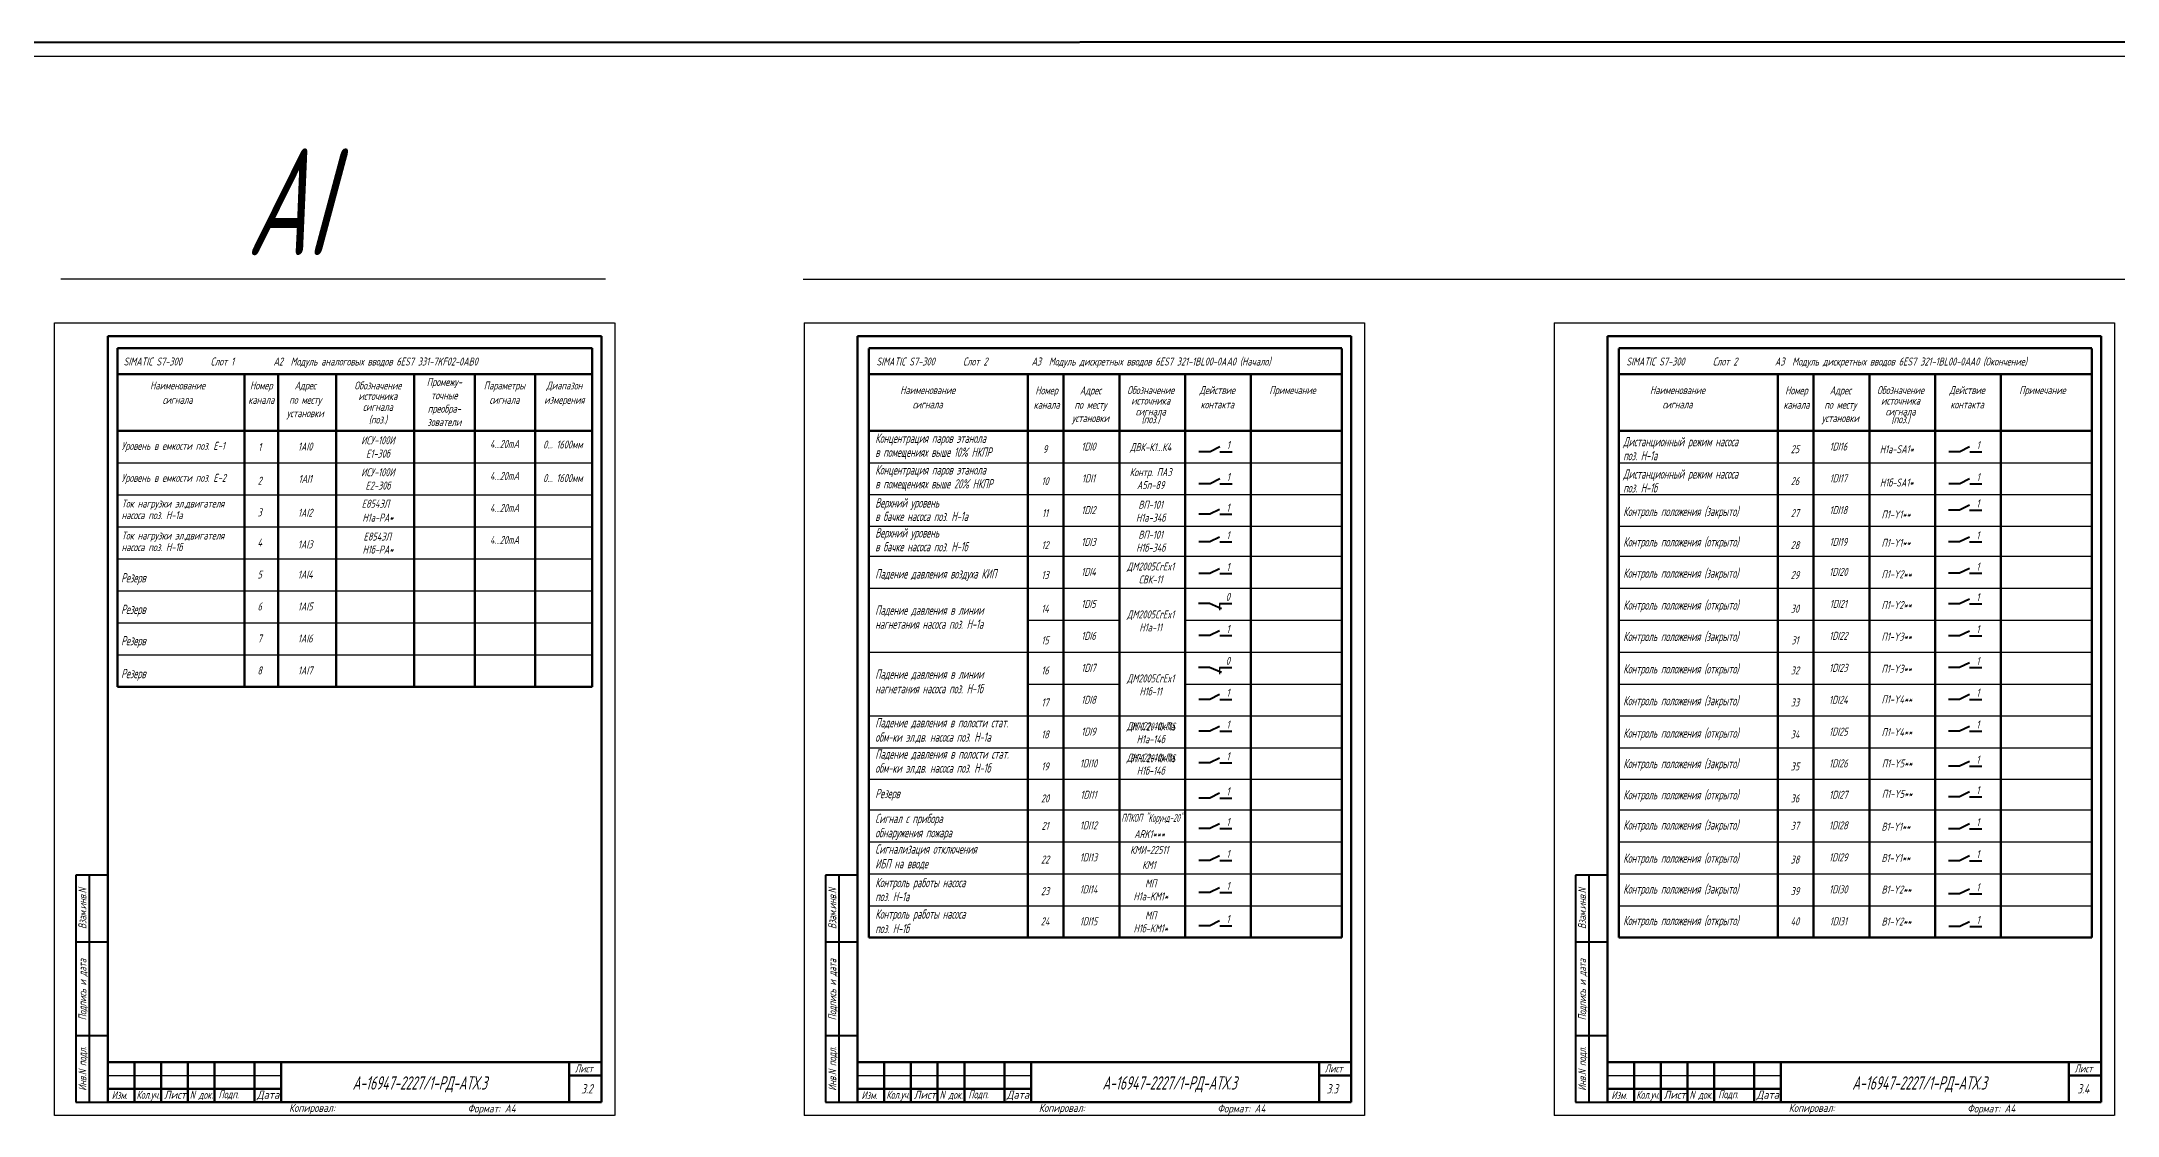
# Model space of a CAD drawing. Header units: millimetres. Extents: x -338 to 6826, y -8218 to 3153.
# Drawn here: x 2539 to 3318, y 675 to 1078 of the extents above; entities that cross this region are included whole.
import ezdxf
from ezdxf.enums import TextEntityAlignment as Align

# ---------------------------------------------------------------- set-up
doc = ezdxf.new("R2010")
doc.units = ezdxf.units.MM
for name, color, linetype, lineweight in [('Выноска', 137, 'Continuous', 20), ('Обводка', 6, 'Continuous', 25), ('Рамка тонкая', 5, 'Continuous', 25), ('Текст_КИП', 2, 'Continuous', 25), ('Толст.рамка', 7, 'Continuous', 60)]:
    doc.layers.add(name, color=color, linetype=linetype, lineweight=lineweight)
doc.styles.add('Simplex', font='simplex.shx', dxfattribs={"width": 0.7, "oblique": 15})

msp = doc.modelspace()

# ---------------------------------------------------------------- linework, layer by layer
at = {"color": 3}
for p, q in [((2750.74, 988.83), (2546.6, 988.83)), ((2824.88, 988.83), (3326.21, 988.83))]:
    msp.add_line(p, q, dxfattribs=at)
at = {"lineweight": 60}
for p, q in [((2564.21, 680.43), (2564.21, 967.43)), ((2564.21, 967.43), (2749.21, 967.43)), ((2749.21, 967.43), (2749.21, 680.43)), ((2845.28, 680.43), (2845.28, 967.43)), ((2845.28, 967.43), (3030.28, 967.43)), ((3030.28, 967.43), (3030.28, 680.43)), ((3126.35, 680.43), (3126.35, 967.43)), ((3126.35, 967.43), (3311.35, 967.43)), ((3311.35, 967.43), (3311.35, 680.43)), ((2749.21, 680.43), (2564.21, 680.43)), ((3030.28, 680.43), (2845.28, 680.43)), ((3311.35, 680.43), (3126.35, 680.43))]:
    msp.add_line(p, q, dxfattribs=at)
at = {"linetype": 'Continuous', "lineweight": 40}
for p, q in [((2977.37, 924.11), (2973.23, 924.11)), ((2981.02, 925.93), (2977.37, 924.11)), ((2981.1, 924.11), (2985.66, 924.11)), ((3258.44, 924.11), (3254.3, 924.11)), ((3262.09, 925.93), (3258.44, 924.11)), ((3262.17, 924.11), (3266.73, 924.11)), ((2977.37, 912.12), (2973.23, 912.12)), ((2981.02, 913.94), (2977.37, 912.12)), ((2981.1, 912.12), (2985.66, 912.12)), ((3258.44, 912.12), (3254.3, 912.12)), ((3262.09, 913.94), (3258.44, 912.12)), ((3262.17, 912.12), (3266.73, 912.12)), ((3262, 904.07), (3258.36, 902.25)), ((2977.28, 900.68), (2973.14, 900.68)), ((2980.93, 902.5), (2977.28, 900.68)), ((2981.01, 900.68), (2985.57, 900.68)), ((3258.36, 902.25), (3254.21, 902.25)), ((3262.09, 902.25), (3266.64, 902.25)), ((2977.28, 890.34), (2973.14, 890.34)), ((2980.93, 892.16), (2977.28, 890.34)), ((2981.01, 890.34), (2985.57, 890.34)), ((3258.36, 890.34), (3254.21, 890.34)), ((3262, 892.16), (3258.36, 890.34)), ((3262.09, 890.34), (3266.64, 890.34)), ((2980.93, 880.26), (2977.28, 878.44)), ((3262, 880.4), (3258.36, 878.57)), ((2977.28, 878.44), (2973.14, 878.44)), ((2981.01, 878.44), (2985.57, 878.44)), ((3258.36, 878.57), (3254.21, 878.57)), ((3262.09, 878.57), (3266.64, 878.57)), ((2977.2, 867.25), (2973.06, 867.25)), ((2981.66, 865.32), (2977.2, 867.25)), ((2980.93, 867.25), (2985.49, 867.25)), ((3258.36, 867.11), (3254.21, 867.11)), ((3262, 868.94), (3258.36, 867.11)), ((3262.09, 867.11), (3266.64, 867.11)), ((2980.93, 857.03), (2977.28, 855.21)), ((3262, 856.95), (3258.36, 855.13)), ((2977.28, 855.21), (2973.14, 855.21)), ((2981.01, 855.21), (2985.57, 855.21)), ((3258.36, 855.13), (3254.21, 855.13)), ((3262.09, 855.13), (3266.64, 855.13)), ((2977.2, 843.28), (2973.06, 843.28)), ((2981.66, 841.35), (2977.2, 843.28)), ((2980.93, 843.28), (2985.49, 843.28)), ((3258.36, 843.22), (3254.21, 843.22)), ((3262, 845.04), (3258.36, 843.22)), ((3262.09, 843.22), (3266.64, 843.22)), ((2980.93, 833.14), (2977.28, 831.32)), ((3262, 833.14), (3258.36, 831.32)), ((2977.28, 831.32), (2973.14, 831.32)), ((2981.01, 831.32), (2985.57, 831.32)), ((3258.36, 831.32), (3254.21, 831.32)), ((3262.09, 831.32), (3266.64, 831.32)), ((2977.28, 819.41), (2973.14, 819.41)), ((2980.93, 821.23), (2977.28, 819.41)), ((2981.01, 819.41), (2985.57, 819.41)), ((3258.36, 819.41), (3254.21, 819.41)), ((3262, 821.23), (3258.36, 819.41)), ((3262.09, 819.41), (3266.64, 819.41)), ((2980.93, 809.33), (2977.28, 807.51)), ((2977.28, 807.51), (2973.14, 807.51)), ((2981.01, 807.51), (2985.57, 807.51)), ((3258.36, 806.28), (3254.21, 806.28)), ((3262, 808.1), (3258.36, 806.28)), ((3262.09, 806.28), (3266.64, 806.28)), ((2977.28, 794.37), (2973.14, 794.37)), ((2980.93, 796.19), (2977.28, 794.37)), ((2981.01, 794.37), (2985.57, 794.37)), ((3258.36, 794.81), (3254.21, 794.81)), ((3262, 796.64), (3258.36, 794.81)), ((3262.09, 794.81), (3266.64, 794.81)), ((2977.28, 782.91), (2973.14, 782.91)), ((2980.93, 784.73), (2977.28, 782.91)), ((2981.01, 782.91), (2985.57, 782.91)), ((3258.36, 782.83), (3254.21, 782.83)), ((3262, 784.65), (3258.36, 782.83)), ((3262.09, 782.83), (3266.64, 782.83)), ((2977.28, 770.92), (2973.14, 770.92)), ((2980.93, 772.75), (2977.28, 770.92)), ((2981.01, 770.92), (2985.57, 770.92)), ((3258.36, 770.84), (3254.21, 770.84)), ((3262, 772.66), (3258.36, 770.84)), ((3262.09, 770.84), (3266.64, 770.84)), ((2977.28, 758.94), (2973.14, 758.94)), ((2980.93, 760.76), (2977.28, 758.94)), ((2981.01, 758.94), (2985.57, 758.94)), ((3258.36, 758.42), (3254.21, 758.42)), ((3262, 760.24), (3258.36, 758.42)), ((3262.09, 758.42), (3266.64, 758.42)), ((2980.93, 748.34), (2977.28, 746.51)), ((3262.09, 748.03), (3258.44, 746.21)), ((2977.28, 746.51), (2973.14, 746.51)), ((2981.01, 746.51), (2985.57, 746.51)), ((3258.44, 746.21), (3254.3, 746.21)), ((3262.17, 746.21), (3266.73, 746.21))]:
    msp.add_line(p, q, dxfattribs=at)
for p, q in [((2980.93, 867.25), (2980.93, 864.75)), ((2980.93, 843.28), (2980.93, 840.78))]:
    msp.add_line(p, q)
at = {"color": 7, "lineweight": 40}
for p, q in [((2552.21, 765.43), (2552.21, 680.43)), ((2564.21, 765.43), (2552.21, 765.43)), ((2557.21, 765.43), (2557.21, 680.43)), ((2833.28, 765.43), (2833.28, 680.43)), ((2845.28, 765.43), (2833.28, 765.43)), ((2838.28, 765.43), (2838.28, 680.43)), ((3114.35, 765.43), (3114.35, 680.43)), ((3126.35, 765.43), (3114.35, 765.43)), ((3119.35, 765.43), (3119.35, 680.43)), ((2552.21, 740.43), (2564.21, 740.43)), ((2833.28, 740.43), (2845.28, 740.43)), ((3114.35, 740.43), (3126.35, 740.43)), ((2552.21, 705.43), (2564.21, 705.43)), ((2833.28, 705.43), (2845.28, 705.43)), ((3114.35, 705.43), (3126.35, 705.43)), ((2552.21, 680.43), (2564.21, 680.43)), ((2833.28, 680.43), (2845.28, 680.43)), ((3114.35, 680.43), (3126.35, 680.43))]:
    msp.add_line(p, q, dxfattribs=at)
at = {"lineweight": 50}
for p, q in [((2749.21, 695.43), (2564.21, 695.43)), ((2564.21, 695.43), (2564.21, 680.43)), ((2574.21, 680.43), (2574.21, 695.43)), ((2584.21, 680.43), (2584.21, 695.43)), ((2594.21, 680.43), (2594.21, 695.43)), ((2604.21, 680.43), (2604.21, 695.43)), ((2619.21, 680.43), (2619.21, 695.43)), ((2629.21, 680.43), (2629.21, 695.43)), ((2737.21, 680.43), (2737.21, 695.43)), ((3030.28, 695.43), (2845.28, 695.43)), ((2855.28, 680.43), (2855.28, 695.43)), ((2865.28, 680.43), (2865.28, 695.43)), ((2875.28, 680.43), (2875.28, 695.43)), ((2885.28, 680.43), (2885.28, 695.43)), ((2900.28, 680.43), (2900.28, 695.43)), ((2910.28, 680.43), (2910.28, 695.43)), ((3018.28, 680.43), (3018.28, 695.43)), ((3311.35, 695.43), (3126.35, 695.43)), ((3136.35, 680.43), (3136.35, 695.43)), ((3146.35, 680.43), (3146.35, 695.43)), ((3156.35, 680.43), (3156.35, 695.43)), ((3166.35, 680.43), (3166.35, 695.43)), ((3181.35, 680.43), (3181.35, 695.43)), ((3191.35, 680.43), (3191.35, 695.43)), ((3299.35, 680.43), (3299.35, 695.43)), ((2564.21, 685.43), (2629.21, 685.43)), ((2737.21, 690.43), (2749.21, 690.43)), ((2845.28, 685.43), (2910.28, 685.43)), ((3018.28, 690.43), (3030.28, 690.43)), ((3126.35, 685.43), (3191.35, 685.43)), ((3299.35, 690.43), (3311.35, 690.43))]:
    msp.add_line(p, q, dxfattribs=at)
at = {"lineweight": -3}
for p, q in [((2564.21, 690.43), (2629.21, 690.43)), ((2845.28, 690.43), (2910.28, 690.43)), ((3126.35, 690.43), (3191.35, 690.43))]:
    msp.add_line(p, q, dxfattribs=at)
at = {"layer": 'Выноска', "color": 1, "lineweight": 50}
for p, q in [((2567.84, 836.02), (2567.84, 962.92)), ((2567.84, 962.92), (2745.73, 962.92)), ((2745.73, 962.92), (2745.73, 836.02)), ((2849.48, 962.92), (3026.82, 962.92)), ((2849.48, 742.11), (2849.48, 962.79)), ((3026.82, 962.79), (3026.82, 742.11)), ((3130.55, 962.92), (3307.9, 962.92)), ((3130.55, 742.11), (3130.55, 962.79)), ((3307.9, 962.79), (3307.9, 742.11)), ((2567.84, 953.16), (2745.73, 953.16)), ((2615.47, 953.16), (2615.47, 836.02)), ((2628.09, 953.16), (2628.09, 836.02)), ((2649.81, 953.16), (2649.81, 836.02)), ((2679.06, 953.16), (2679.06, 836.02)), ((2701.74, 953.16), (2701.74, 836.02)), ((2724.42, 953.16), (2724.42, 836.02)), ((2849.48, 953.16), (3026.82, 953.16)), ((2909.11, 953.16), (2909.11, 742.11)), ((2922.46, 953.16), (2922.46, 742.11)), ((2943.45, 953.16), (2943.45, 742.11)), ((2968.08, 953.16), (2968.08, 742.11)), ((2992.71, 953.16), (2992.71, 742.11)), ((3130.55, 953.16), (3307.9, 953.16)), ((3190.18, 953.16), (3190.18, 742.11)), ((3203.54, 953.16), (3203.54, 742.11)), ((3224.53, 953.16), (3224.53, 742.11)), ((3249.15, 953.16), (3249.15, 742.11)), ((3273.78, 953.16), (3273.78, 742.11)), ((2567.84, 931.91), (2745.73, 931.91)), ((2849.48, 931.91), (3026.82, 931.91)), ((3130.55, 931.91), (3307.9, 931.91)), ((2567.84, 836.02), (2745.73, 836.02)), ((2849.48, 742.11), (3026.82, 742.11)), ((3130.55, 742.11), (3307.9, 742.11))]:
    msp.add_line(p, q, dxfattribs=at)
at = {"layer": 'Обводка', "linetype": 'Continuous'}
for p, q in [((2567.84, 919.93), (2745.73, 919.93)), ((2849.48, 920.01), (3026.82, 920.01)), ((3130.55, 920.01), (3307.9, 920.01)), ((2567.84, 907.94), (2745.73, 907.94)), ((2849.48, 908.1), (3026.82, 908.1)), ((3130.55, 908.1), (3307.9, 908.1)), ((2567.84, 895.96), (2745.73, 895.96)), ((2849.48, 896.2), (3026.82, 896.2)), ((3130.55, 896.2), (3307.9, 896.2)), ((2567.84, 883.97), (2745.73, 883.97)), ((2849.48, 884.96), (3026.82, 884.96)), ((3130.55, 884.96), (3307.9, 884.96)), ((2567.84, 871.98), (2745.73, 871.98)), ((2849.48, 872.97), (3026.82, 872.97)), ((3130.55, 872.97), (3307.9, 872.97)), ((2567.84, 860), (2745.73, 860)), ((2909.11, 860.98), (2943.45, 860.98)), ((2968.08, 860.98), (3026.82, 860.98)), ((3130.55, 860.98), (3307.9, 860.98)), ((2849.48, 849), (3026.82, 849)), ((3130.55, 849), (3307.9, 849)), ((2567.84, 848.01), (2745.73, 848.01)), ((2909.11, 837.01), (2943.45, 837.01)), ((2968.08, 837.01), (3026.82, 837.01)), ((3130.55, 837.01), (3307.9, 837.01)), ((2849.48, 825.11), (3026.82, 825.11)), ((3130.55, 825.11), (3307.9, 825.11)), ((2849.48, 813.2), (3026.82, 813.2)), ((3130.55, 813.2), (3307.9, 813.2)), ((2849.48, 801.43), (3026.82, 801.43)), ((3130.55, 801.43), (3307.9, 801.43)), ((2849.48, 789.97), (3026.82, 789.97)), ((3130.55, 789.97), (3307.9, 789.97)), ((2849.48, 777.99), (3026.82, 777.99)), ((3130.55, 777.99), (3307.9, 777.99)), ((2849.48, 766), (3026.82, 766)), ((3130.55, 766), (3307.9, 766)), ((2849.48, 754.01), (3026.82, 754.01)), ((3130.55, 754.01), (3307.9, 754.01))]:
    msp.add_line(p, q, dxfattribs=at)
at = {"layer": 'Рамка тонкая'}
for p, q in [((2036.94, 1072.3), (3508.69, 1072.3)), ((2544.2, 972.43), (2754.2, 972.43)), ((2544.2, 675.43), (2544.2, 972.43)), ((2754.21, 972.43), (2754.21, 675.43)), ((2825.26, 972.43), (2825.26, 675.43)), ((2825.26, 972.43), (3035.28, 972.43)), ((3035.28, 972.43), (3035.28, 675.43)), ((3106.34, 972.43), (3106.34, 675.43)), ((3106.34, 972.43), (3316.35, 972.43)), ((3316.35, 972.43), (3316.35, 675.43)), ((2754.2, 675.43), (2544.2, 675.43)), ((3035.26, 675.43), (2825.26, 675.43)), ((3316.34, 675.43), (3106.34, 675.43))]:
    msp.add_line(p, q, dxfattribs=at)
at = {"layer": 'Толст.рамка'}
msp.add_line((3503.69, 1077.82), (2056.94, 1077.3), dxfattribs=at)

# ---------------------------------------------------------------- texts
at = {"layer": 'Текст_КИП', "color": 3, "style": 'Simplex', "oblique": 15, "width": 0.6}
msp.add_text('AI', height=40, dxfattribs=at).set_placement((2631.4, 997.8), align=Align.CENTER)
at = {"layer": 'Текст_КИП', "style": 'Simplex', "oblique": 15}
for s, width, p in [('SIMATIC S7-300', 0.6, (2581.05, 956.42)), ('Слот 1', 0.6, (2607.15, 956.42)), ('А2  Модуль аналоговых вводов 6ES7 331-7KF02-0АВ0', 0.6, (2664.59, 956.42)), ('SIMATIC S7-300', 0.6, (2863.26, 956.42)), ('Слот 2', 0.6, (2889.36, 956.42)), ('А3  Модуль дискретных вводов 6ES7 321-1BL00-0АА0 (Начало)', 0.6, (2955.27, 956.42)), ('SIMATIC S7-300', 0.6, (3144.34, 956.42)), ('Слот 2', 0.6, (3170.44, 956.42)), ('А3  Модуль дискретных вводов 6ES7 321-1BL00-0АА0 (Окончение)', 0.6, (3236.35, 956.42)), ('Наименование', 0.6, (2590.36, 947.44)), ('Номер', 0.6, (2621.74, 947.44)), ('Адрес', 0.6, (2638.21, 947.44)), ('Обозначение', 0.6, (2665.46, 947.44)), ('Промежу-', 0.6, (2690.34, 948.76)), ('Параметры', 0.6, (2712.88, 947.44)), ('Диапазон', 0.6, (2735.33, 947.44)), ('сигнала', 0.6, (2590.36, 942.06)), ('канала', 0.6, (2621.74, 942.06)), ('по месту', 0.6, (2638.21, 942.06)), ('источника', 0.6, (2665.46, 943.49)), ('преобра-', 0.6, (2690.34, 938.76)), ('точные', 0.6, (2690.34, 943.76)), ('сигнала', 0.6, (2712.88, 942.06)), ('измерения', 0.6, (2735.33, 942.06)), ('Наименование', 0.6, (2871.53, 945.72)), ('сигнала', 0.6, (2871.53, 940.34)), ('канала', 0.6, (2916.12, 940.23)), ('Номер', 0.6, (2916.12, 945.61)), ('по месту', 0.6, (2932.58, 940.23)), ('Адрес', 0.6, (2932.58, 945.61)), ('Обозначение', 0.6, (2955.13, 945.72)), ('источника', 0.6, (2955.13, 941.77)), ('Действие', 0.6, (2980.09, 945.72)), ('контакта', 0.6, (2980.09, 940.34)), ('Примечание', 0.6, (3008.31, 945.72)), ('Наименование', 0.6, (3152.61, 945.72)), ('сигнала', 0.6, (3152.61, 940.34)), ('канала', 0.6, (3197.19, 940.23)), ('Номер', 0.6, (3197.19, 945.61)), ('по месту', 0.6, (3213.66, 940.23)), ('Адрес', 0.6, (3213.66, 945.61)), ('Обозначение', 0.6, (3236.21, 945.72)), ('источника', 0.6, (3236.21, 941.77)), ('Действие', 0.6, (3261.16, 945.72)), ('контакта', 0.6, (3261.16, 940.34)), ('Примечание', 0.6, (3289.39, 945.72)), ('установки', 0.6, (2638.21, 937.06)), ('сигнала', 0.6, (2665.46, 939.42)), ('(поз.)', 0.6, (2665.46, 934.68)), ('зователи', 0.6, (2690.34, 933.76)), ('установки', 0.6, (2932.58, 935.23)), ('сигнала', 0.6, (2955.13, 937.69)), ('(поз.)', 0.6, (2955.13, 934.79)), ('установки', 0.6, (3213.66, 935.23)), ('сигнала', 0.6, (3236.21, 937.69)), ('(поз.)', 0.6, (3236.21, 934.79)), ('1', 0.6, (2621.16, 924.39)), ('1AI0', 0.6, (2638.21, 924.57)), ('ИСУ-100И', 0.6, (2665.46, 926.91)), ('4...20mA', 0.6, (2712.88, 925.53)), ('9', 0.6, (2915.53, 923.58)), ('1DI0', 0.6, (2931.82, 924.57)), ('ДВК-К1...К4', 0.6, (2955.12, 924.34)), ('1', 0.6, (2984.2, 925.11)), ('25', 0.6, (3196.61, 923.58)), ('1DI16', 0.6, (3212.89, 924.57)), ('Н1а-SA1*', 0.6, (3234.76, 923.56)), ('1', 0.6, (3265.28, 925.11)), ('Е1-30б', 0.6, (2665.46, 921.91)), ('2', 0.6, (2621.16, 911.75)), ('1AI1', 0.6, (2638.21, 912.41)), ('ИСУ-100И', 0.6, (2665.46, 914.93)), ('Е2-30б', 0.6, (2665.46, 909.93)), ('4...20mA', 0.6, (2712.88, 913.55)), ('10', 0.6, (2915.53, 911.6)), ('1DI1', 0.6, (2931.82, 912.66)), ('Контр. ПАЗ', 0.6, (2955.12, 914.98)), ('А5п-89', 0.6, (2955.12, 910.12)), ('1', 0.6, (2984.2, 913.12)), ('26', 0.6, (3196.61, 911.6)), ('1DI17', 0.6, (3212.89, 912.66)), ('Н1б-SA1*', 0.6, (3234.76, 911.08)), ('1', 0.6, (3265.28, 913.12)), ('3', 0.6, (2621.16, 899.92)), ('1AI2', 0.6, (2638.21, 899.77)), ('Е854ЭЛ', 0.6, (2664.55, 903.15)), ('4...20mA', 0.6, (2712.88, 901.56)), ('1DI2', 0.6, (2931.82, 900.76)), ('ВП-101', 0.6, (2955.12, 902.76)), ('1', 0.6, (2984.11, 901.68)), ('1DI18', 0.6, (3212.89, 900.76)), ('1', 0.6, (3265.19, 903.25)), ('Н1а-РА*', 0.6, (2665.46, 897.94)), ('11', 0.6, (2915.53, 899.61)), ('Н1а-34б', 0.6, (2955.12, 897.9)), ('27', 0.6, (3196.61, 899.61)), ('4', 0.6, (2621.16, 888.61)), ('1AI3', 0.6, (2638.21, 887.93)), ('Н1б-РА*', 0.6, (2665.46, 885.96)), ('Е854ЭЛ', 0.6, (2665.22, 890.84)), ('4...20mA', 0.6, (2712.88, 889.58)), ('12', 0.6, (2915.53, 887.62)), ('1DI3', 0.6, (2931.82, 888.85)), ('Н1б-34б', 0.6, (2955.12, 886.66)), ('ВП-101', 0.6, (2955.12, 891.52)), ('1', 0.6, (2984.11, 891.34)), ('28', 0.6, (3196.61, 887.62)), ('1DI19', 0.6, (3212.89, 888.85)), ('1', 0.6, (3265.19, 891.34)), ('5', 0.6, (2621.16, 876.62)), ('1AI4', 0.6, (2638.21, 876.62)), ('13', 0.6, (2915.53, 876.45)), ('1DI4', 0.6, (2931.82, 877.61)), ('ДМ2005CrEx1', 0.6, (2955.12, 879.62)), ('1', 0.6, (2984.11, 879.44)), ('29', 0.6, (3196.61, 876.45)), ('1DI20', 0.6, (3212.89, 877.61)), ('1', 0.6, (3265.19, 879.58)), ('СВК-11', 0.6, (2955.12, 874.75)), ('6', 0.6, (2621.16, 864.64)), ('1AI5', 0.6, (2638.21, 864.64)), ('14', 0.6, (2915.53, 863.81)), ('1DI5', 0.6, (2931.82, 865.62)), ('ДМ2005CrEx1', 0.6, (2955.12, 861.66)), ('0', 0.6, (2984.04, 868.25)), ('30', 0.6, (3196.61, 863.81)), ('1DI21', 0.6, (3212.89, 865.62)), ('1', 0.6, (3265.19, 868.12)), ('1DI6', 0.6, (2931.82, 853.64)), ('Н1а-11', 0.6, (2955.12, 856.79)), ('1', 0.6, (2984.11, 856.21)), ('1DI22', 0.6, (3212.89, 853.64)), ('1', 0.6, (3265.19, 856.13)), ('7', 0.6, (2621.16, 852.65)), ('1AI6', 0.6, (2638.21, 852.65)), ('15', 0.6, (2915.53, 851.97)), ('31', 0.6, (3196.61, 851.97)), ('8', 0.6, (2621.16, 840.67)), ('1AI7', 0.6, (2638.21, 840.67)), ('16', 0.6, (2915.53, 840.67)), ('1DI7', 0.6, (2931.82, 841.65)), ('ДМ2005CrEx1', 0.6, (2955.12, 837.69)), ('0', 0.6, (2984.04, 844.28)), ('32', 0.6, (3196.61, 840.67)), ('1DI23', 0.6, (3212.89, 841.65)), ('1', 0.6, (3265.19, 844.22)), ('1DI8', 0.6, (2931.82, 829.67)), ('Н1б-11', 0.6, (2955.12, 832.82)), ('1', 0.6, (2984.11, 832.32)), ('1DI24', 0.6, (3212.89, 829.67)), ('1', 0.6, (3265.19, 832.32)), ('17', 0.6, (2915.53, 828.68)), ('33', 0.6, (3196.61, 828.68)), ('18', 0.6, (2915.53, 816.69)), ('1DI9', 0.6, (2931.82, 817.76)), ('ДН-С2-10кПа', 0.6, (2955.12, 819.77)), ('Н1а-14б', 0.6, (2955.12, 814.9)), ('1', 0.6, (2984.11, 820.41)), ('34', 0.6, (3196.61, 816.69)), ('1DI25', 0.6, (3212.89, 817.76)), ('1', 0.6, (3265.19, 820.41)), ('ДН-С2-10кПа', 0.6, (2955.12, 808)), ('1', 0.6, (2984.11, 808.51)), ('1', 0.6, (3265.19, 807.28)), ('19', 0.6, (2915.53, 804.71)), ('1DI10', 0.6, (2931.82, 805.86)), ('Н1б-14б', 0.6, (2955.12, 803.13)), ('35', 0.6, (3196.61, 804.71)), ('1DI26', 0.6, (3212.89, 805.86)), ('20', 0.6, (2915.53, 792.72)), ('1DI11', 0.6, (2931.82, 794.09)), ('1', 0.6, (2984.11, 795.37)), ('36', 0.6, (3196.61, 792.72)), ('1DI27', 0.6, (3212.89, 794.09)), ('1', 0.6, (3265.19, 795.82)), ('ППКОП "Корунд-20"', 0.5, (2955.6, 785.44)), ('1', 0.6, (2984.11, 783.91)), ('1', 0.6, (3265.19, 783.83)), ('21', 0.6, (2915.53, 782.45)), ('1DI12', 0.6, (2931.82, 782.63)), ('ARK1***', 0.6, (2954.67, 779.34)), ('37', 0.6, (3196.61, 782.45)), ('1DI28', 0.6, (3212.89, 782.63)), ('22', 0.6, (2915.53, 769.81)), ('1DI13', 0.6, (2931.82, 770.64)), ('КМИ-22511', 0.6, (2954.59, 773.41)), ('КМ1', 0.6, (2954.44, 767.74)), ('1', 0.6, (2984.11, 771.93)), ('38', 0.6, (3196.61, 769.81)), ('1DI29', 0.6, (3212.89, 770.64)), ('1', 0.6, (3265.19, 771.85)), ('МП', 0.6, (2955.12, 760.88)), ('1', 0.6, (2984.11, 759.94)), ('23', 0.6, (2915.53, 757.97)), ('1DI14', 0.6, (2931.82, 758.65)), ('Н1а-KM1*', 0.6, (2955.12, 756.01)), ('39', 0.6, (3196.61, 757.97)), ('1DI30', 0.6, (3212.89, 758.65)), ('1', 0.6, (3265.19, 759.42)), ('24', 0.6, (2915.53, 746.67)), ('1DI15', 0.6, (2931.82, 746.67)), ('Н1б-KM1*', 0.6, (2955.12, 744.02)), ('МП', 0.6, (2955.12, 748.89)), ('1', 0.6, (2984.11, 747.52)), ('40', 0.6, (3196.61, 746.67)), ('1DI31', 0.6, (3212.89, 746.67)), ('1', 0.6, (3265.28, 747.21))]:
    msp.add_text(s, height=3, dxfattribs=dict(at, width=width)).set_placement(p, align=Align.CENTER)
for s, height, width, p in [('Уровень в емкости поз. Е-1', 3, 0.6, (2569.38, 924.83)), ('0... 1600мм', 3, 0.6, (2727.41, 925.33)), ('Концентрация паров этанола', 3.5, 0.6, (2851.88, 927.44)), ('Дистанционный режим насоса', 3.5, 0.6, (3132.25, 926.14)), ('в помещениях выше 10%%% НКПР', 3.5, 0.6, (2851.88, 922.21)), ('Концентрация паров этанола', 3.5, 0.6, (2851.88, 915.57)), ('поз. Н-1а', 3.5, 0.6, (3132.25, 920.92)), ('Уровень в емкости поз. Е-2', 3, 0.6, (2569.38, 912.84)), ('0... 1600мм', 3, 0.6, (2727.41, 912.75)), ('в помещениях выше 20%%% НКПР', 3.5, 0.6, (2851.88, 910.35)), ('Дистанционный режим насоса', 3.5, 0.6, (3132.25, 914.04)), ('поз. Н-1б', 3.5, 0.6, (3132.25, 908.82)), ('Ток нагрузки эл.двигателя ', 3, 0.6, (2569.38, 903.21)), ('Верхний уровень', 3.5, 0.6, (2851.88, 903.21)), ('Контроль положения (закрыто)', 3.5, 0.6, (3132.25, 900.01)), ('насоса поз. Н-1а', 3, 0.6, (2569.38, 898.87)), ('в бачке насоса поз. Н-1а', 3.5, 0.6, (2851.88, 898.14)), ('Верхний уровень', 3.5, 0.6, (2851.88, 891.97)), ('П1-Y1**', 3, 0.6, (3229.06, 899.12)), ('насоса поз. Н-1б', 3, 0.6, (2569.38, 886.88)), ('Ток нагрузки эл.двигателя ', 3, 0.6, (2569.38, 891.22)), ('в бачке насоса поз. Н-1б', 3.5, 0.6, (2851.88, 886.78)), ('Контроль положения (открыто)', 3.5, 0.6, (3132.25, 888.6)), ('П1-Y1**', 3, 0.6, (3229.06, 888.48)), ('Падение давления воздуха КИП', 3.5, 0.6, (2851.88, 876.62)), ('Контроль положения (закрыто)', 3.5, 0.6, (3132.25, 876.88)), ('П1-Y2**', 3, 0.6, (3229.06, 876.71)), ('Резерв', 3.5, 0.6, (2569.19, 875.14)), ('Резерв', 3.5, 0.6, (2569.19, 863.32)), ('Падение давления в линии', 3.5, 0.6, (2851.88, 863.01)), ('Контроль положения (открыто)', 3.5, 0.6, (3132.25, 864.93)), ('П1-Y2**', 3, 0.6, (3229.06, 865.17)), ('нагнетания насоса поз. Н-1а', 3.5, 0.6, (2851.88, 857.78)), ('Контроль положения (закрыто)', 3.5, 0.6, (3132.25, 853.16)), ('П1-Y3**', 3, 0.6, (3229.06, 853.32)), ('Резерв', 3.5, 0.6, (2569.19, 851.56)), ('Резерв', 3.5, 0.6, (2569.19, 839.26)), ('Падение давления в линии', 3.5, 0.6, (2851.88, 839.04)), ('Контроль положения (открыто)', 3.5, 0.6, (3132.25, 841.03)), ('П1-Y3**', 3, 0.6, (3229.06, 841.3)), ('нагнетания насоса поз. Н-1б', 3.5, 0.6, (2851.88, 833.59)), ('Контроль положения (закрыто)', 3.5, 0.6, (3132.25, 829.09)), ('П1-Y4**', 3, 0.6, (3229.09, 829.84)), ('Падение давления в полости стат.', 3.5, 0.55, (2851.88, 820.86)), ('обм-ки эл.дв. насоса поз. Н-1а', 3.5, 0.6, (2851.88, 815.46)), ('Контроль положения (открыто)', 3.5, 0.6, (3132.25, 816.94)), ('П1-Y4**', 3, 0.6, (3229.09, 817.53)), ('Падение давления в полости стат.', 3.5, 0.6, (2851.88, 809.1)), ('Контроль положения (закрыто)', 3.5, 0.6, (3132.25, 805.53)), ('обм-ки эл.дв. насоса поз. Н-1б', 3.5, 0.6, (2851.88, 803.86)), ('П1-Y5**', 3, 0.6, (3229.2, 805.83)), ('Резерв', 3.5, 0.6, (2851.88, 794.31)), ('Контроль положения (открыто)', 3.5, 0.6, (3132.25, 793.84)), ('П1-Y5**', 3, 0.6, (3229.2, 794.43)), ('Сигнал с прибора', 3.5, 0.6, (2851.88, 784.95)), ('Контроль положения (закрыто)', 3.5, 0.6, (3132.25, 782.51)), ('обнаружения пожара', 3.5, 0.6, (2851.88, 779.63)), ('В1-Y1**', 3, 0.6, (3229.06, 782.11)), ('ИБП на вводе', 3.5, 0.6, (2851.88, 768.01)), ('Сигнализация отключения', 3.5, 0.6, (2851.88, 773.51)), ('Контроль положения (открыто)', 3.5, 0.6, (3132.25, 770.09)), ('В1-Y1**', 3, 0.6, (3229.06, 770.4)), ('Контроль работы насоса', 3.5, 0.6, (2851.88, 760.94)), ('поз. Н-1а', 3.5, 0.6, (2851.88, 755.72)), ('Контроль положения (закрыто)', 3.5, 0.6, (3132.25, 758.53)), ('В1-Y2**', 3, 0.6, (3229.06, 758.58)), ('поз. Н-1б', 3.5, 0.6, (2851.88, 743.73)), ('Контроль работы насоса', 3.5, 0.6, (2851.88, 749.15)), ('Контроль положения (открыто)', 3.5, 0.6, (3132.25, 746.71)), ('В1-Y2**', 3, 0.6, (3229.06, 746.59)), ('Подп.', 3, 0.6, (2605.7, 681.86)), ('А-16947-2227/1-РД-АТХ.3', 5, 0.6, (2655.99, 685.12)), ('Подп.', 3, 0.6, (2886.77, 681.86)), ('А-16947-2227/1-РД-АТХ.3', 5, 0.6, (2937.05, 685.12)), ('Подп.', 3, 0.6, (3167.84, 681.86)), ('А-16947-2227/1-РД-АТХ.3', 5, 0.6, (3218.13, 685.12)), ('Изм.', 3, 0.6, (2565.65, 681.54)), ('Копировал:', 3, 0.8, (2632.13, 676.75)), ('Формат: А4', 3, 0.8, (2699.06, 676.55)), ('Изм.', 3, 0.6, (2846.71, 681.54)), ('Копировал:', 3, 0.8, (2913.2, 676.75)), ('Формат: А4', 3, 0.8, (2980.12, 676.55)), ('Изм.', 3, 0.6, (3127.79, 681.54)), ('Копировал:', 3, 0.8, (3194.27, 676.75)), ('Формат: А4', 3, 0.8, (3261.2, 676.55))]:
    msp.add_text(s, height=height, dxfattribs=dict(at, width=width)).set_placement(p)
at = {"layer": 'Текст_КИП', "style": 'Simplex', "oblique": 15, "width": 0.5}
for p in [(2964.29, 819.64), (2964.29, 807.73)]:
    msp.add_text('9170/20-10-11S', height=3, dxfattribs=at).set_placement(p, align=Align.RIGHT)
at = {"layer": 'Текст_КИП', "style": 'Simplex', "oblique": 15, "width": 0.7}
for s, p in [('Взам.инв.N', (2556.21, 752.93)), ('Взам.инв.N', (2837.28, 752.93)), ('Взам.инв.N', (3118.35, 752.93)), ('Подпись и дата', (2556.21, 722.57)), ('Подпись и дата', (2837.28, 722.57)), ('Подпись и дата', (3118.35, 722.57)), ('Инв.N подл.', (2556.21, 692.93)), ('Инв.N подл.', (2837.28, 692.93)), ('Инв.N подл.', (3118.35, 692.93))]:
    msp.add_text(s, height=3, rotation=90, dxfattribs=at).set_placement(p, align=Align.CENTER)
at = {"layer": 'Текст_КИП', "lineweight": -3, "style": 'Simplex', "oblique": 15, "width": 0.7}
for s, height, p in [('Лист', 3, (2739.3, 691.54)), ('Лист', 3, (3020.36, 691.54)), ('Лист', 3, (3301.43, 691.54)), ('3.2', 3.5, (2741.66, 683.66)), ('3.3', 3.5, (3021.01, 683.66)), ('3.4', 3.5, (3302.44, 683.66))]:
    msp.add_text(s, height=height, dxfattribs=at).set_placement(p)
at = {"layer": 'Текст_КИП', "style": 'Simplex', "oblique": 15}
for s, width, p, p2 in [('Кол.уч.', 0.603486, (2574.99, 681.7), (2583.7, 681.7)), ('Лист', 0.686041, (2585.28, 681.7), (2593.51, 681.7)), ('N док.', 0.628372, (2594.94, 681.7), (2603.64, 681.7)), ('Дата', 0.652619, (2620.11, 681.7), (2628.5, 681.7)), ('Кол.уч.', 0.603486, (2856.05, 681.7), (2864.76, 681.7)), ('Лист', 0.686041, (2866.34, 681.7), (2874.58, 681.7)), ('N док.', 0.628372, (2876, 681.7), (2884.71, 681.7)), ('Дата', 0.652619, (2901.17, 681.7), (2909.56, 681.7)), ('Кол.уч.', 0.603486, (3137.13, 681.7), (3145.84, 681.7)), ('Лист', 0.686041, (3147.42, 681.7), (3155.65, 681.7)), ('N док.', 0.628372, (3157.08, 681.7), (3165.78, 681.7)), ('Дата', 0.652619, (3182.25, 681.7), (3190.64, 681.7))]:
    msp.add_text(s, height=3, dxfattribs=dict(at, width=width)).set_placement(p, p2, align=Align.FIT)

doc.saveas('drawing.dxf')
